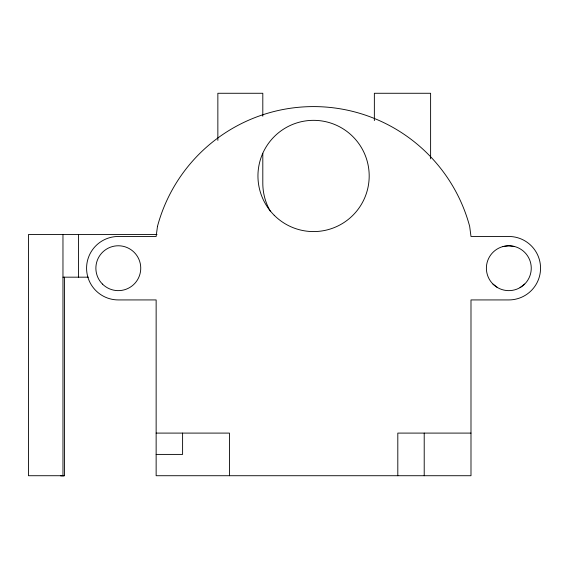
<?xml version="1.0" encoding="UTF-8"?>
<svg xmlns="http://www.w3.org/2000/svg" width="569" height="569" viewBox="0 0 569 569"><rect width="100%" height="100%" fill="white"/><g stroke="black" fill="none" stroke-linecap="round" stroke-linejoin="round"><path stroke-width="0.85" d="M520.038 287.63L524.689 284.066M497.605 287.63L492.96 284.066A22.433 22.433 0 0 1 503.017 246.533L508.821 245.765L514.632 246.533M63.792 475.727L60.52 475.727L64.446 475.72L64.446 277.174M157.016 234.549L28.45 234.549L28.45 475.72L64.446 475.72M62.967 277.174L88.33 277.174M156.141 433.094L229.435 433.094L229.435 475.72M470.99 433.094L397.809 433.094L397.809 475.72M156.141 454.411L182.599 454.411L182.599 433.094M430.612 158.851L430.612 93.273L374.359 93.273L374.359 120.621M424.211 433.094L424.211 475.72M262.807 116.211L262.807 93.273L217.856 93.273L217.856 140.372M262.807 153.267L262.807 183.261A55.776 55.776 0 0 0 270.282 211.149M78.565 234.549L78.565 277.174M62.967 234.549L62.967 475.72M492.96 284.066A22.433 22.433 0 0 0 530.493 274.009A22.433 22.433 0 0 0 503.017 246.533M157.471 226.377L156.141 236.476L118.309 236.476A31.729 31.729 0 0 0 86.58 268.198A31.729 31.729 0 0 0 118.309 299.927L156.141 299.927L156.141 475.72L470.99 475.72L470.99 299.927L508.821 299.927A31.729 31.729 0 0 0 540.55 268.198A31.729 31.729 0 0 0 508.821 236.476L470.99 236.476L469.667 226.377A161.603 161.603 0 0 0 157.471 226.377M102.448 284.066A22.433 22.433 0 0 0 139.981 274.009A22.433 22.433 0 0 0 112.506 246.533A22.433 22.433 0 0 0 102.448 284.066M274.237 215.295A55.627 55.627 0 0 0 367.297 190.359A55.627 55.627 0 0 0 299.166 122.235A55.627 55.627 0 0 0 274.237 215.295"/></g></svg>
